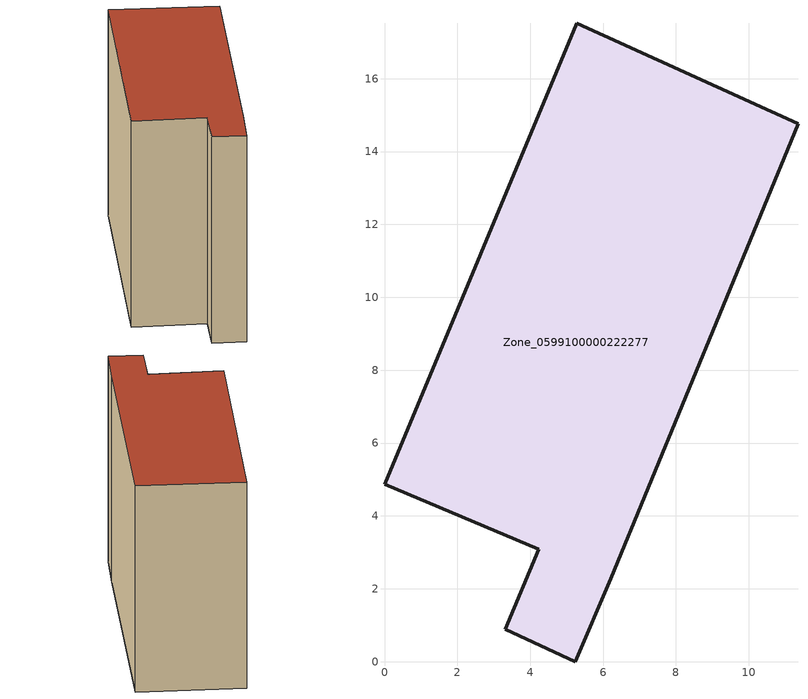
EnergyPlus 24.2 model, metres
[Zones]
Zone_0599100000222277
 floor ground (C_G): 6.21,2.27 5.23,0 3.32,0.89 4.23,3.09 0,4.87 5.27,17.52 11.35,14.76 z0
 wall outside (C_F): 4.23,3.09 3.32,0.89 5.23,0 6.21,2.27 11.35,14.76 5.27,17.52 0,4.87 4.23,3.09 z0:14.14
 roof outside (C_R): 6.21,2.27 11.35,14.76 5.27,17.52 0,4.87 4.23,3.09 3.32,0.89 5.23,0 z14.14
[BUILDING]
Pand.0599100000222277: North Axis=0; Terrain=City; Loads Convergence Tolerance Value=0.04; Temperature Convergence Tolerance Value=0.4; Solar Distribution=FullExterior; Maximum Number of Warmup Days=25; Minimum Number of Warmup Days=1
[Site:Location]
Rotterdam.The.Hague.AP_ZH_NLD Design_Conditions: Latitude=51.96; Longitude=4.45; Time Zone=1; Elevation=-4.5
[SITE:GROUNDTEMPERATURE:BUILDINGSURFACE]
18, 18, 18, 18, 18, 18, 18, 18, 18, 18, 18, 18
[MATERIAL] Thermal Absorptance=0.9; Solar Absorptance=0.7; Visible Absorptance=0.7
Name | Roughness | Thickness | Conductivity | Density | Specific Heat
G.TI.1946 | MediumSmooth | 0.15 | 1 | 540 | 1210
F.TI.1946 | Rough | 0.3 | 0.857143 | 1920 | 840
R.TI.1946 | MediumRough | 0.2 | 0.1 | 1500 | 1000
[CONSTRUCTION]
C_G: G.TI.1946
C_F: F.TI.1946
C_R: R.TI.1946
[ZONE]
Zone_0599100000222277: Type=1; Multiplier=1; Ceiling Height=Autocalculate; Volume=Autocalculate; Floor Area=autocalculate; Part of Total Floor Area=Yes
[ZONEINFILTRATION:DESIGNFLOWRATE]
Infil_Zone_0599100000222277: Zone or ZoneList or Space or SpaceList=Zone_0599100000222277; Schedule=AlwaysOn; Design Flow Rate Calculation Method=Flow/Area; Flow Rate per Floor Area=0.003; Constant Term Coefficient=1; Temperature Term Coefficient=0; Velocity Term Coefficient=0; Velocity Squared Term Coefficient=0
[HVACTEMPLATE:ZONE:IDEALLOADSAIRSYSTEM]
Zone_0599100000222277: Maximum Heating Supply Air Temperature=50; Minimum Cooling Supply Air Temperature=13; Maximum Heating Supply Air Humidity Ratio=0.0156; Minimum Cooling Supply Air Humidity Ratio=0.0077; Heating Limit=NoLimit; Cooling Limit=NoLimit; Dehumidification Control Type=ConstantSensibleHeatRatio; Cooling Sensible Heat Ratio=0.7; Dehumidification Setpoint=60; Humidification Control Type=None; Humidification Setpoint=30; Outdoor Air Method=None; Outdoor Air Flow Rate per Person=0.00944; Outdoor Air Flow Rate per Zone Floor Area=0; Outdoor Air Flow Rate per Zone=0; Demand Controlled Ventilation Type=None; Outdoor Air Economizer Type=NoEconomizer; Heat Recovery Type=None; Sensible Heat Recovery Effectiveness=0.7; Latent Heat Recovery Effectiveness=0.65
[ZONECONTROL:THERMOSTAT]
ThermostatControl_Zone_0599100000222277: Zone or ZoneList=Zone_0599100000222277; Control Type Schedule=DualSetpointControlType; Control 1=Thermostat_Zone_0599100000222277; Temperature Difference Between Cutout And Setpoint=0
[THERMOSTATSETPOINT:DUALSETPOINT]
Thermostat_Zone_0599100000222277: Heating Setpoint Temperature Schedule=HeatingSetpoint_Zone_0599100000222277; Cooling Setpoint Temperature Schedule=CoolingSetpoint_Zone_0599100000222277
[SCHEDULE:COMPACT]
HeatingSetpoint_Zone_0599100000222277: Through: 12/31, For: AllDays, Until: 24:00, 21
CoolingSetpoint_Zone_0599100000222277: Through: 12/31, For: AllDays, Until: 24:00, 24
DualSetpointControlType: Through: 12/31, For: AllDays, Until: 24:00, 4
AlwaysOn: Through: 12/31, For: AllDays, Until: 24:00, 1
